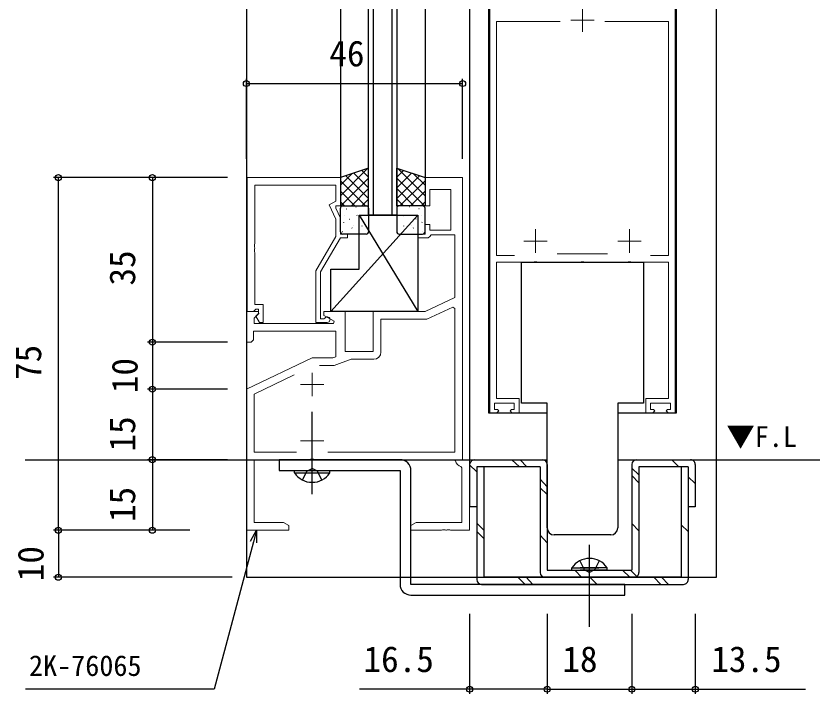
# Model space of a CAD drawing. Units: millimetres, scale not verified. Extents: x -437 to 438, y -681 to 679.
# Drawn here: x -121.6 to 49.4, y -123.2 to 20.9 of the extents above; entities that cross this region are included whole.
import ezdxf
from ezdxf.enums import TextEntityAlignment as Align

# ---------------------------------------------------------------- set-up
doc = ezdxf.new("R2010")
doc.units = ezdxf.units.MM
doc.header["$LTSCALE"] = 4
for name, color, linetype in [('0-1_USER1', 3, 'Continuous'), ('0-3_YKK_12', 2, 'Continuous'), ('0-4_YKK_13', 4, 'Continuous'), ('0-6_YKK_D', 6, 'Continuous')]:
    doc.layers.add(name, color=color, linetype=linetype)
doc.layers.add('0-2_YKK_11', color=7, linetype='Continuous', lineweight=18)
doc.styles.add('ＭＳ ゴシック', font='')
doc.styles.get('ＭＳ ゴシック').set_extended_font_data('MS Gothic')

msp = doc.modelspace()

# ---------------------------------------------------------------- linework, layer by layer
at = {"layer": '0-2_YKK_11'}
for p, q in [((-1.15, 22.597), (-1.15, 17.597)), ((-3.65, 20.097), (1.35, 20.097)), ((-11.15, -24.403), (-11.15, -29.403)), ((8.85, -24.403), (8.85, -29.403)), ((-13.65, -26.903), (-8.65, -26.903)), ((6.35, -26.903), (11.35, -26.903)), ((4.201, -29.603), (-6.501, -29.603))]:
    msp.add_line(p, q, dxfattribs=at)
at = {"layer": '0-2_YKK_11', "color": 2}
for p, q in [((-58.65, -59.903), (-58.65, -54.903)), ((-56.15, -57.403), (-61.15, -57.403)), ((-58.65, -71.903), (-58.65, -66.903)), ((-56.15, -69.403), (-61.15, -69.403))]:
    msp.add_line(p, q, dxfattribs=at)
at = {"layer": '0-2_YKK_11'}
for points in [[(-19.25, -62.703), (-18.95, -63.003), (-19.35, -63.403), (-20.85, -63.403), (-20.85, 24.597)], [(18.55, 24.597), (18.55, -63.403), (17.05, -63.403), (16.65, -63.003), (16.95, -62.703), (17.55, -62.703), (17.55, -61.403), (13.35, -61.403), (13.35, -62.703), (13.95, -62.703), (14.25, -63.003), (13.85, -63.403), (12.35, -63.403), (12.35, -60.403), (17.15, -60.403), (17.15, -31.403), (9.308, -31.403), (9.125, -31.283), (8.575, -31.283), (8.392, -31.403), (-0.692, -31.403), (-0.875, -31.283), (-1.425, -31.283), (-1.608, -31.403), (-10.692, -31.403), (-10.875, -31.283), (-11.425, -31.283), (-11.608, -31.403), (-19.45, -31.403), (-19.45, -60.403), (-14.65, -60.403), (-14.65, -63.403), (-16.15, -63.403), (-16.55, -63.003), (-16.25, -62.703), (-15.65, -62.703), (-15.65, -61.403), (-19.85, -61.403), (-19.85, -62.703), (-19.25, -62.703)], [(-15.632, -30.003), (-19.45, -30.003), (-19.45, 19.797), (-5.926, 19.797)], [(3.626, 19.797), (17.15, 19.797), (17.15, -30.003), (13.332, -30.003)], [(-26.65, -73.403), (-26.65, -13.403), (-34.65, -13.403), (-34.65, -19.403), (-33.65, -19.403), (-33.65, -15.903), (-29.15, -15.903), (-29.15, -24.603), (-33.65, -24.603), (-33.65, -23.403), (-34.65, -23.403), (-34.65, -25.403), (-36.15, -25.403), (-36.15, -26.203), (-33.95, -26.203), (-33.65, -25.903), (-33.35, -25.603), (-28.28, -25.603), (-28.28, -38.932), (-34.65, -41.903), (-45.65, -41.903), (-45.65, -50.403), (-51.65, -50.403), (-51.65, -41.903), (-56.15, -41.903), (-56.15, -42.703), (-53.985, -43.953), (-54.106, -44.403), (-71.02, -44.403), (-71.02, -43.297), (-70.014, -42.291), (-70.174, -41.903), (-72.65, -41.903), (-72.65, -48.403), (-71.65, -48.403), (-71.15, -47.903), (-71.15, -46.033), (-53.65, -46.033), (-53.65, -51.487), (-54.242, -51.703)], [(-72.45, -13.403), (-72.45, -41.903), (-71.12, -41.903), (-70.82, -41.603), (-70.62, -41.403), (-70.05, -41.403), (-70.05, -42.329), (-70.624, -42.903), (-69.873, -44.203), (-69.05, -44.203), (-69.05, -40.403), (-70.82, -40.403), (-70.82, -29.361), (-70.94, -29.178), (-70.94, -28.628), (-70.82, -28.444), (-70.82, -28.361), (-70.94, -28.178), (-70.94, -27.628), (-70.82, -27.444), (-70.82, -15.033), (-53.65, -15.033), (-53.65, -18.403), (-55.07, -19.223), (-53.65, -22.269), (-53.65, -25.935), (-57.85, -33.209), (-57.85, -44.203), (-55.45, -44.203)], [(-55.949, -43.269), (-56.198, -43.403), (-56.85, -43.403), (-56.85, -33.477), (-52.65, -26.203), (-51.15, -26.203), (-51.15, -25.403), (-52.65, -25.403), (-52.65, -22.047), (-53.65, -19.903), (-53.65, -19.403), (-52.65, -19.403), (-52.65, -13.403), (-72.45, -13.403)], [(-44.02, -50.533), (-44.02, -43.533), (-34.289, -43.533), (-28.743, -40.947), (-28.28, -41.241), (-28.28, -71.773), (-55.287, -71.773), (-28.28, -71.773)], [(-54.242, -51.703), (-58.65, -51.703), (-72.65, -58.403), (-72.65, -88.403), (-63.65, -88.403), (-63.65, -87.403), (-64.741, -86.773), (-71.02, -86.773), (-71.02, -73.403), (-59.11, -73.403), (-58.926, -73.283), (-58.376, -73.283), (-58.193, -73.403), (-28.425, -73.403), (-28.129, -73.653)], [(-57.098, -53.333), (-53.954, -53.333), (-50.383, -52.033), (-45.52, -52.033)], [(-62.013, -71.773), (-71.02, -71.773), (-71.02, -59.43), (-62.457, -55.332)], [(-27.008, -74.859), (-26.78, -75.151), (-26.78, -86.773), (-36.559, -86.773), (-37.65, -87.403), (-37.65, -88.403), (-31.108, -88.403), (-30.925, -88.283), (-30.375, -88.283), (-30.192, -88.403), (-30.108, -88.403), (-29.925, -88.283), (-29.375, -88.283), (-29.192, -88.403), (-25.15, -88.403), (-25.15, -73.403), (-26.65, -73.403)]]:
    msp.add_lwpolyline(points, dxfattribs=at)
for centre, radius, start, end in [((-55.45, -43.603), 0.6, 270.00003, 146.25104), ((-45.52, -50.533), 1.5, 270.00001, 359.99999), ((-26.65, -73.403), 1.5, 189.59408, 256.17905)]:
    msp.add_arc(centre, radius, start, end, dxfattribs=at)
at = {"layer": '0-3_YKK_12'}
for p, q in [((-72.65, 76.597), (-72.65, -73.403)), ((-52.65, 76.597), (-52.65, -13.403)), ((-46.65, -21.404), (-46.65, 76.597)), ((-45.65, 76.597), (-45.65, -21.404)), ((-41.65, -21.404), (-41.65, 76.597)), ((-40.65, 76.597), (-40.65, -21.404)), ((-34.65, 76.597), (-34.65, -13.404)), ((-25.15, 76.597), (-25.15, -73.403)), ((-21.15, 76.597), (-21.15, -63.407)), ((-40.65, -21.404), (-46.65, -21.404)), ((-21.15, -63.407), (-8.65, -63.407)), ((-119.694, -73.403), (-8.65, -73.403)), ((-72.65, -73.403), (-72.65, -98.403)), ((6.35, -73.403), (49.363, -73.403))]:
    msp.add_line(p, q, dxfattribs=at)
for points in [[(-72.65, -98.403), (27.35, -98.403), (27.35, -73.403), (27.35, 76.597)], [(6.35, -63.407), (18.85, -63.407), (18.85, 76.597)]]:
    msp.add_lwpolyline(points, dxfattribs=at)
at = {"layer": '0-4_YKK_13'}
for p, q in [((-46.87, -11.476), (-52.65, -17.256)), ((-48.098, -11.885), (-46.65, -13.333)), ((-39.202, -11.885), (-40.65, -13.333)), ((-40.43, -11.476), (-34.65, -17.256)), ((-50.238, -12.599), (-52.65, -15.011)), ((-46.65, -13.501), (-52.552, -19.403)), ((-51.465, -13.008), (-46.65, -17.823)), ((-49.782, -12.447), (-46.65, -15.578)), ((-37.518, -12.447), (-40.65, -15.578)), ((-35.835, -13.008), (-40.65, -17.823)), ((-40.65, -13.501), (-34.748, -19.403)), ((-37.062, -12.599), (-34.65, -15.011)), ((-52.65, -14.068), (-47.316, -19.403)), ((-34.65, -14.068), (-39.984, -19.403)), ((-52.65, -16.313), (-49.561, -19.403)), ((-46.65, -15.746), (-50.307, -19.403)), ((-40.65, -15.746), (-36.993, -19.403)), ((-34.65, -16.313), (-37.739, -19.403)), ((-52.65, -18.558), (-51.806, -19.403)), ((-46.65, -17.991), (-48.062, -19.403)), ((-40.65, -17.991), (-39.238, -19.403)), ((-34.65, -18.558), (-35.494, -19.403)), ((-52.65, -24.903), (-52.65, -19.903)), ((-52.15, -19.403), (-47.15, -19.403)), ((-51.415, -20.023), (-51.372, -20.047)), ((-50.023, -19.497), (-50.016, -19.505)), ((-49.339, -19.591), (-49.295, -19.615)), ((-46.65, -19.903), (-46.65, -24.903)), ((-40.65, -19.903), (-40.65, -24.903)), ((-35.15, -19.403), (-40.15, -19.403)), ((-37.961, -19.591), (-38.005, -19.615)), ((-37.277, -19.497), (-37.284, -19.505)), ((-35.885, -20.023), (-35.928, -20.047)), ((-34.65, -24.903), (-34.65, -19.903)), ((-36.15, -21.404), (-54.65, -41.904)), ((-51.842, -21.48), (-51.835, -21.488)), ((-50.772, -22.215), (-50.728, -22.239)), ((-49.124, -21.37), (-49.078, -21.458)), ((-48.748, -21.481), (-48.704, -21.505)), ((-48.65, -21.404), (-36.15, -41.904)), ((-48.081, -21.665), (-48.075, -21.672)), ((-46.671, -21.048), (-46.65, -21.06)), ((-40.629, -21.048), (-40.65, -21.06)), ((-39.219, -21.665), (-39.225, -21.672)), ((-38.552, -21.481), (-38.596, -21.505)), ((-38.176, -21.37), (-38.222, -21.458)), ((-36.528, -22.215), (-36.572, -22.239)), ((-35.458, -21.48), (-35.465, -21.488)), ((-52.014, -22.894), (-51.967, -22.983)), ((-49.867, -23.685), (-49.861, -23.692)), ((-48.105, -23.672), (-48.061, -23.696)), ((-39.195, -23.672), (-39.239, -23.696)), ((-37.433, -23.685), (-37.439, -23.692)), ((-35.286, -22.894), (-35.333, -22.983)), ((-52.206, -24.839), (-52.162, -24.863)), ((-47.15, -25.403), (-52.15, -25.403)), ((-50.181, -24.105), (-50.137, -24.129)), ((-40.15, -25.403), (-35.15, -25.403)), ((-37.119, -24.105), (-37.163, -24.129)), ((-35.094, -24.839), (-35.138, -24.863)), ((-10.65, -61.403), (-14.15, -61.403)), ((-8.65, -61.403), (-10.65, -61.403)), ((-8.65, -87.903), (-8.65, -61.403)), ((8.35, -61.403), (6.35, -61.403)), ((6.35, -61.403), (6.35, -87.903)), ((-58.651, -80.703), (-58.651, -63.203)), ((-24.15, -73.403), (-9.65, -73.403)), ((-14.568, -74.903), (-16.168, -73.403)), ((-12.985, -74.903), (-14.406, -73.403)), ((10.35, -73.403), (21.85, -73.403)), ((19.326, -74.903), (17.844, -73.403)), ((-25.15, -74.403), (-25.15, -83.403)), ((-23.65, -75.999), (-25.15, -74.518)), ((-22.15, -74.903), (-23.65, -74.903)), ((-23.65, -74.903), (-23.65, -98.903)), ((-22.15, -74.903), (-22.15, -98.403)), ((-10.15, -74.903), (-22.15, -74.903)), ((-10.15, -74.903), (-10.15, -97.403)), ((-8.65, -74.403), (-8.65, -96.903)), ((9.35, -74.403), (9.35, -96.903)), ((10.85, -76.621), (9.35, -75.159)), ((19.85, -74.903), (10.85, -74.903)), ((10.85, -74.903), (10.85, -97.403)), ((21.35, -74.903), (21.35, -98.903)), ((22.85, -74.403), (22.85, -83.403)), ((-62.401, -76.212), (-62.401, -75.703)), ((-62.401, -75.703), (-54.901, -75.703)), ((10.85, -78.307), (9.35, -76.788)), ((-8.65, -79.16), (-10.15, -77.565)), ((21.35, -77.005), (22.85, -78.427)), ((-8.65, -80.767), (-10.15, -79.412)), ((-23.65, -83.403), (-25.15, -83.403)), ((22.85, -83.403), (21.35, -83.403)), ((-22.15, -88.398), (-23.65, -86.918)), ((10.85, -88.501), (9.35, -86.982)), ((-22.15, -90.183), (-23.65, -88.643)), ((21.35, -88.695), (19.85, -87.229)), ((-8.65, -91.039), (-10.15, -89.462)), ((-5.15, -89.403), (-7.15, -89.403)), ((2.85, -89.403), (-5.15, -89.403)), ((4.85, -89.403), (2.85, -89.403)), ((0.349, -108.912), (0.349, -91.527)), ((-8.65, -96.903), (9.35, -96.903)), ((-3.401, -96.394), (2.349, -96.394)), ((-3.401, -96.903), (-3.401, -96.394)), ((-3.401, -96.903), (2.349, -96.903)), ((-1.342, -98.403), (-2.722, -96.947)), ((4.099, -96.394), (-1.651, -96.394)), ((4.099, -96.903), (-1.651, -96.903)), ((4.099, -96.903), (4.099, -96.394)), ((8.929, -98.403), (7.39, -96.903)), ((10.431, -98.217), (9.076, -96.903)), ((19.85, -98.403), (-22.15, -98.403)), ((-13.371, -99.903), (-14.871, -98.403)), ((-11.703, -99.903), (-13.13, -98.403)), ((-9.15, -98.403), (9.85, -98.403)), ((1.954, -99.936), (0.44, -98.403)), ((15.506, -99.903), (14.025, -98.403)), ((17.173, -99.903), (15.692, -98.403)), ((-22.65, -99.903), (20.35, -99.903))]:
    msp.add_line(p, q, dxfattribs=at)
for points in [[(-46.65, -11.403), (-52.65, -13.403), (-52.65, -19.403), (-46.65, -19.403)], [(-40.65, -11.403), (-34.65, -13.403), (-34.65, -19.403), (-40.65, -19.403)], [(-48.65, -21.404), (-36.15, -21.404), (-36.15, -41.904), (-54.65, -41.904), (-54.65, -32.904), (-48.65, -32.904)]]:
    msp.add_lwpolyline(points, close=True, dxfattribs=at)
for points in [[(-14.15, -61.403), (-14.15, -31.403), (11.85, -31.403)], [(11.85, -31.403), (11.85, -61.403), (8.35, -61.403)], [(-39.951, -73.403), (-65.651, -73.403), (-65.651, -75.703)], [(21.35, -74.903), (19.85, -74.903), (19.85, -98.403)], [(-65.651, -75.703), (-39.951, -75.703), (-39.951, -99.903)], [(-62.401, -76.212), (-54.901, -76.212), (-54.901, -75.703)], [(-60.701, -77.712), (-59.796, -75.856), (-58.651, -75.248)], [(-56.601, -77.712), (-57.506, -75.856), (-58.651, -75.248)], [(-37.651, -102.203), (7.849, -102.203), (7.849, -99.903), (-37.651, -99.903), (-37.651, -75.703)], [(-1.701, -94.893), (-0.796, -96.749), (0.349, -97.358)], [(2.399, -94.893), (1.494, -96.749), (0.349, -97.358)]]:
    msp.add_lwpolyline(points, dxfattribs=at)
for centre, radius, start, end in [((-52.15, -19.903), 0.5, 90, 180), ((-47.15, -19.903), 0.5, 0, 90), ((-40.15, -19.903), 0.5, 90, 180), ((-35.15, -19.903), 0.5, 0, 90), ((-52.15, -24.903), 0.5, 180, 270), ((-47.15, -24.903), 0.5, 270, 360), ((-40.15, -24.903), 0.5, 180, 270), ((-35.15, -24.903), 0.5, 270, 0), ((-39.951, -75.703), 2.3, 0, 90), ((-24.15, -74.403), 1, 90.01399, 180), ((-9.65, -74.403), 1, 0.00087, 90), ((10.35, -74.403), 1, 90.01399, 180), ((21.85, -74.403), 1, 0.00087, 90.01399), ((-58.651, -73.676), 4.527, 214.06671, 325.93329), ((-7.15, -87.903), 1.5, 180, 270), ((4.85, -87.903), 1.5, 270, 0), ((0.349, -98.93), 4.527, 34.06671, 145.93329), ((-9.15, -97.403), 1, 180, 269.98601), ((9.85, -97.403), 1, 270, 0.00087), ((-22.65, -98.903), 1, 180, 269.98601), ((20.35, -98.903), 1, 270, 0.00087), ((-37.651, -99.903), 2.3, 180, 270)]:
    msp.add_arc(centre, radius, start, end, dxfattribs=at)
at = {"layer": '0-6_YKK_D'}
for p, q in [((-72.65, -9.403), (-72.65, 7.597)), ((-26.65, -9.403), (-26.65, 7.597)), ((-72.65, 6.597), (-26.65, 6.597)), ((-76.65, -13.403), (-113.65, -13.403)), ((-112.65, -88.403), (-112.65, -13.403)), ((-76.65, -13.403), (-93.65, -13.403)), ((-92.65, -13.403), (-92.65, -48.403)), ((-76.65, -48.403), (-93.65, -48.403)), ((-76.65, -48.403), (-93.65, -48.403)), ((-92.65, -48.403), (-92.65, -58.403)), ((-76.65, -58.403), (-93.65, -58.403)), ((-76.65, -58.403), (-93.65, -58.403)), ((-92.65, -58.403), (-92.65, -73.403)), ((-76.65, -73.403), (-93.65, -73.403)), ((-76.65, -73.403), (-93.65, -73.403)), ((-92.65, -73.403), (-92.65, -88.403)), ((-84.65, -88.403), (-113.65, -88.403)), ((-84.65, -88.403), (-113.65, -88.403)), ((-112.65, -88.403), (-112.65, -98.403)), ((-84.65, -88.403), (-93.65, -88.403)), ((-75.65, -98.403), (-113.65, -98.403)), ((-25.15, -106.203), (-25.15, -123.203)), ((-8.65, -106.203), (-8.65, -123.203)), ((-8.65, -106.203), (-8.65, -123.203)), ((9.35, -106.203), (9.35, -123.203)), ((9.35, -107.203), (9.35, -123.203)), ((22.85, -106.203), (22.85, -123.203)), ((-8.65, -122.203), (9.35, -122.203))]:
    msp.add_line(p, q, dxfattribs=at)
for points in [[(-70.468, -88.403), (-71.127, -90.866), (-79.524, -122.203), (-119.603, -122.203)], [(-71.787, -90.689), (-70.468, -88.403), (-70.468, -91.043)], [(-8.65, -122.203), (-25.15, -122.203), (-48.575, -122.203)], [(9.35, -122.203), (22.85, -122.203), (46.275, -122.203)]]:
    msp.add_lwpolyline(points, dxfattribs=at)
for centre in [(-72.65, 6.597), (-26.65, 6.597), (-112.65, -13.403), (-92.65, -13.403), (-92.65, -48.403), (-92.65, -48.403), (-92.65, -58.403), (-92.65, -58.403), (-92.65, -73.403), (-92.65, -73.403), (-112.65, -88.403), (-112.65, -88.403), (-92.65, -88.403), (-112.65, -98.403), (-25.15, -122.203), (-8.65, -122.203), (-8.65, -122.203), (9.35, -122.203), (9.35, -122.203), (22.85, -122.203)]:
    msp.add_circle(centre, 0.637, dxfattribs=at)

# ---------------------------------------------------------------- texts
at = {"layer": '0-1_USER1', "style": 'ＭＳ ゴシック'}
msp.add_text('▼F.L', height=4.399, dxfattribs=at).set_placement((29.482, -71.995), align=Align.BOTTOM_LEFT)
at = {"layer": '0-6_YKK_D', "style": 'ＭＳ ゴシック'}
for s, height, p in [('46', 5.499, (-54.998, 8.597)), ('16.5', 5.499, (-47.726, -120.203)), ('18', 5.499, (-5.424, -120.203)), ('13.5', 5.499, (26.249, -120.203)), ('2K-76065', 4.399, (-118.892, -120.703))]:
    msp.add_text(s, height=height, dxfattribs=at).set_placement(p, align=Align.BOTTOM_LEFT)
for s, p in [('35', (-94.65, -36.357)), ('75', (-114.65, -56.442)), ('10', (-94.15, -59.241)), ('15', (-94.65, -71.655)), ('15', (-94.65, -86.655)), ('10', (-114.15, -99.241))]:
    msp.add_text(s, height=5.499, rotation=90, dxfattribs=at).set_placement(p, align=Align.BOTTOM_LEFT)

doc.saveas('drawing.dxf')
